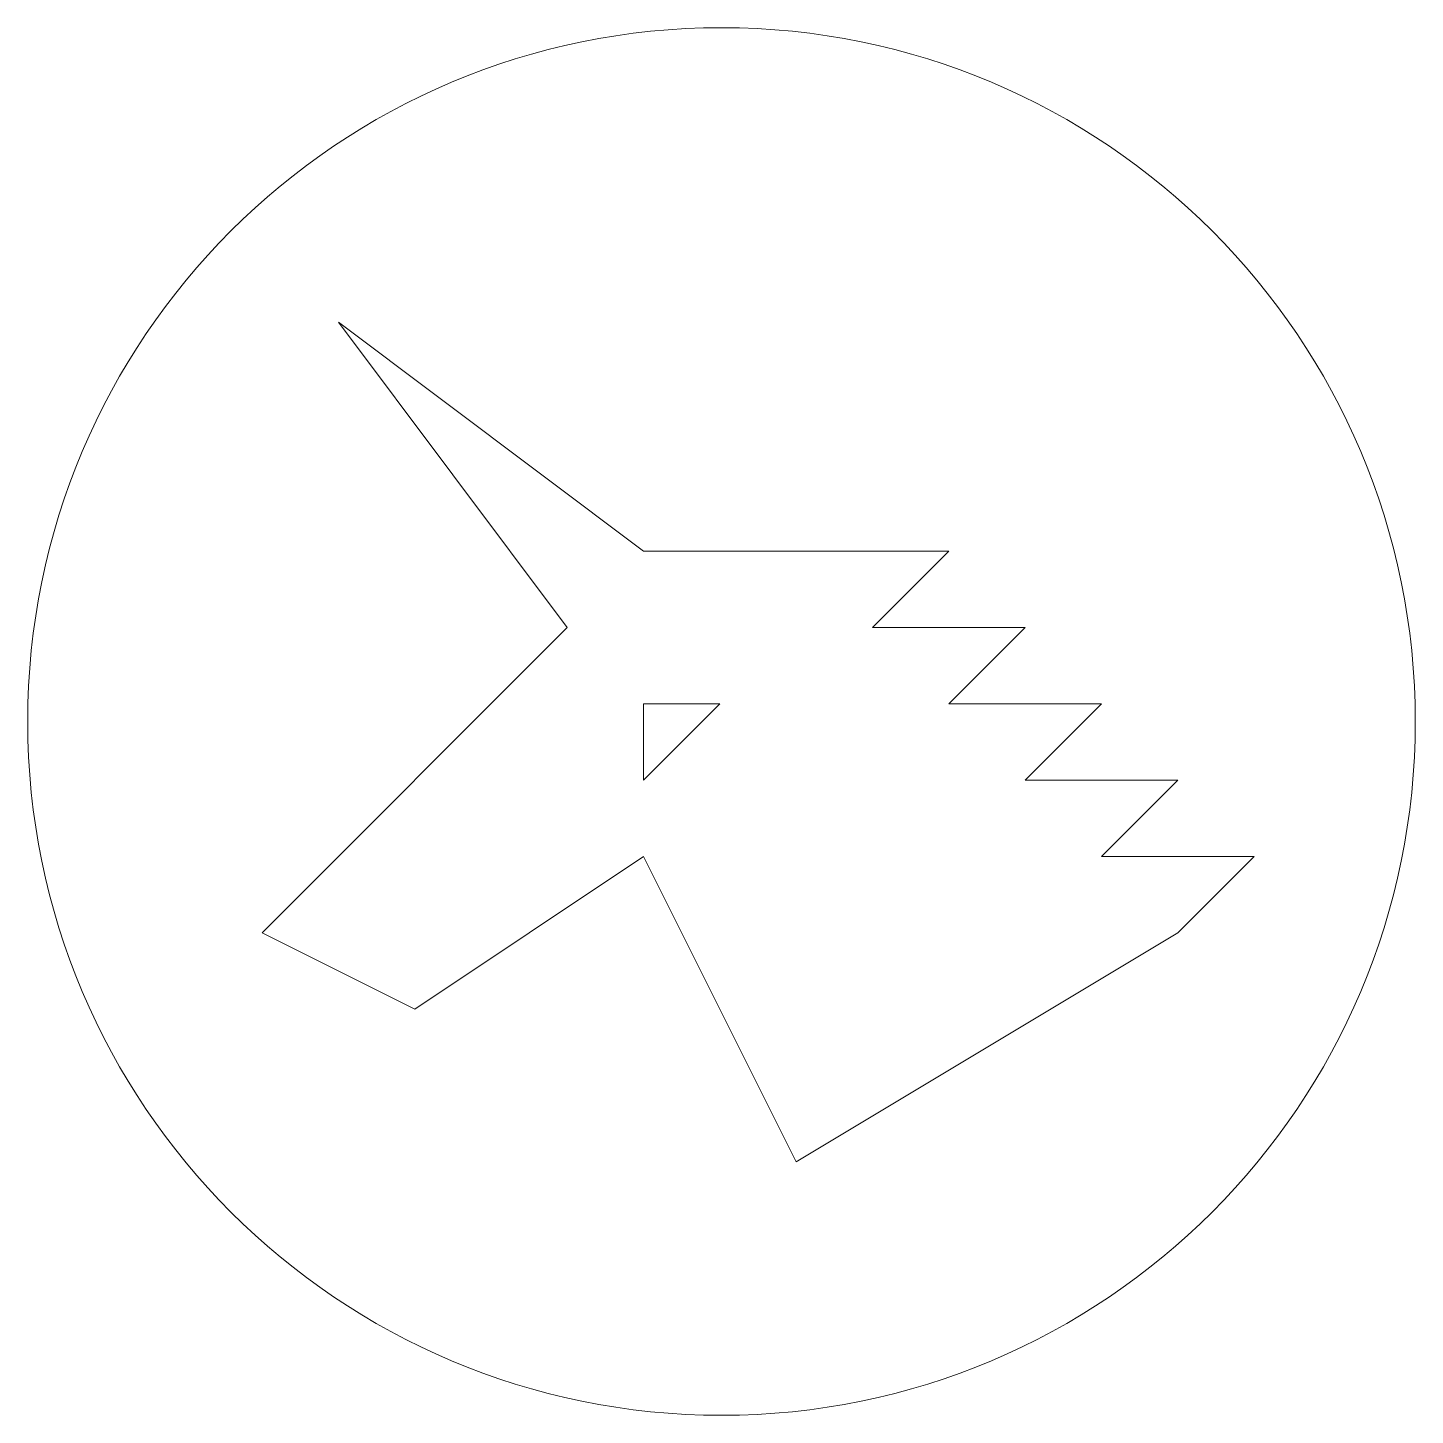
# Model space of a CAD drawing. Header units: millimetres. Extents: x 0 to 70, y 0 to 70.
import ezdxf

# ---------------------------------------------------------------- set-up
doc = ezdxf.new("R2010")
doc.units = ezdxf.units.MM
doc.layers.add('text', color=1, linetype='CONTINUOUS', lineweight=0, true_color=0xff0000)

msp = doc.modelspace()

# ---------------------------------------------------------------- linework, layer by layer
at = {"layer": 'text'}
for p, q in [((27.222, 39.74), (15.672, 55.14)), ((15.672, 55.14), (31.072, 43.59)), ((31.072, 43.59), (46.472, 43.59)), ((46.472, 43.59), (42.622, 39.74)), ((11.822, 24.34), (27.222, 39.74)), ((42.622, 39.74), (50.322, 39.74)), ((50.322, 39.74), (46.472, 35.89)), ((31.072, 35.89), (34.922, 35.89)), ((34.922, 35.89), (31.072, 32.04)), ((31.072, 32.04), (31.072, 35.89)), ((46.472, 35.89), (54.172, 35.89)), ((54.172, 35.89), (50.322, 32.04)), ((50.322, 32.04), (58.022, 32.04)), ((58.022, 32.04), (54.172, 28.19)), ((31.072, 28.19), (19.522, 20.49)), ((31.072, 28.19), (38.772, 12.79)), ((54.172, 28.19), (61.872, 28.19)), ((61.872, 28.19), (58.022, 24.34)), ((19.522, 20.49), (11.822, 24.34)), ((38.772, 12.79), (58.022, 24.34))]:
    msp.add_line(p, q, dxfattribs=at)
msp.add_circle((35, 35), 35, dxfattribs=at)

doc.saveas('drawing.dxf')
